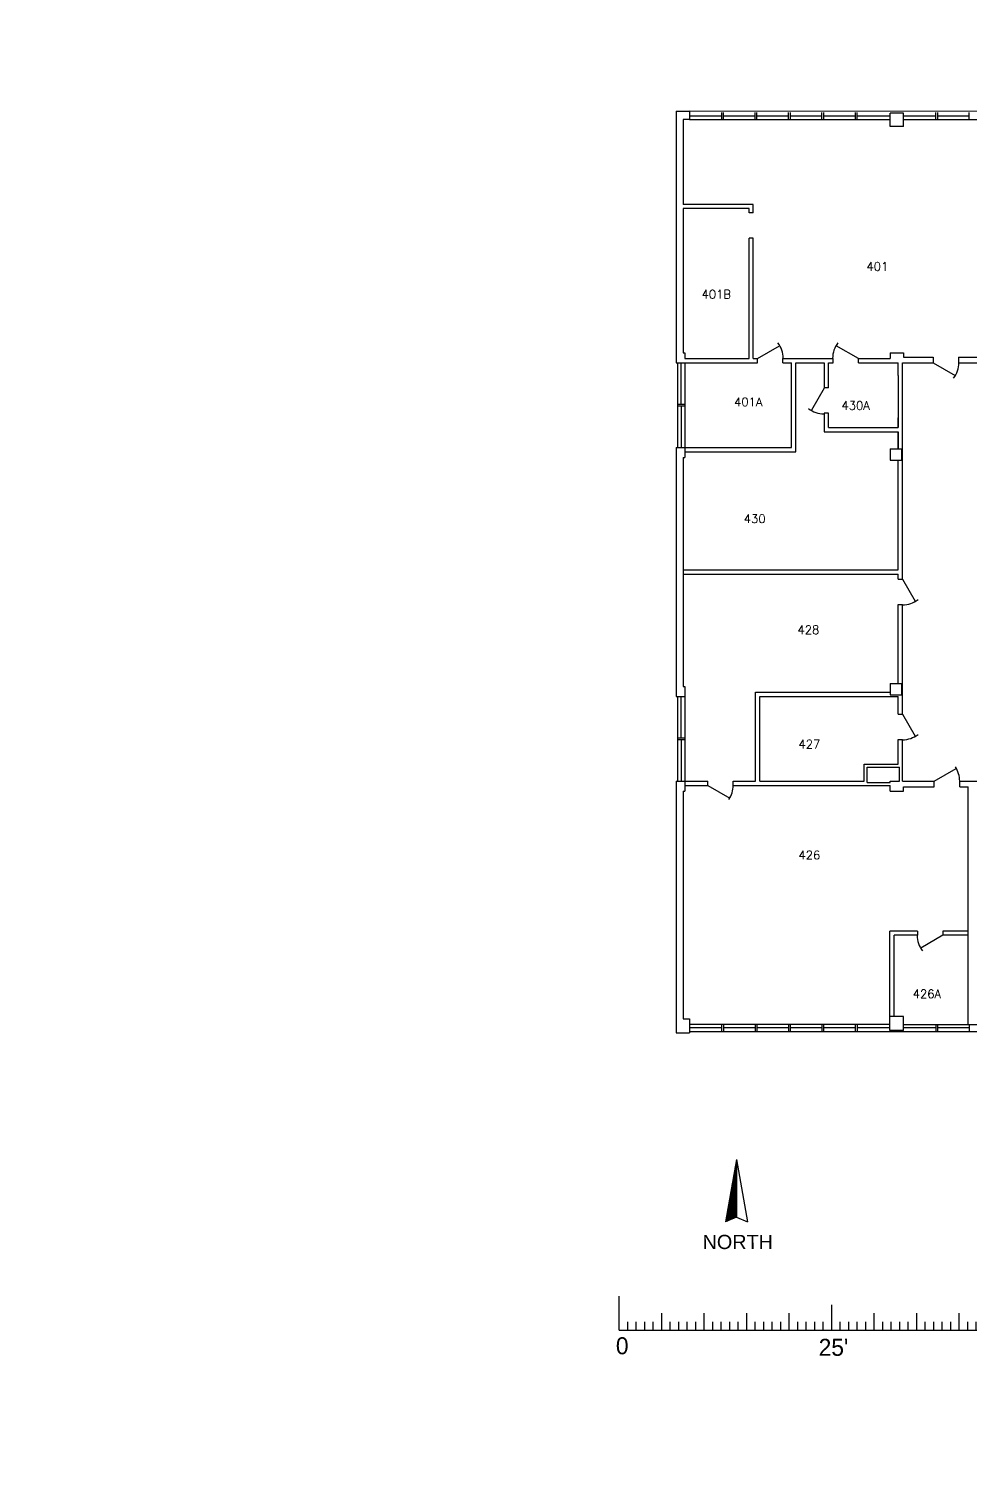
# Model space of a CAD drawing. Header units: inches. Extents: x -34849 to 37501, y -26482 to 39290.
# Drawn here: x -834 to 496, y -185 to 1838 of the extents above; entities that cross this region are included whole.
import ezdxf

# ---------------------------------------------------------------- set-up
doc = ezdxf.new("R2010")
doc.units = ezdxf.units.IN
doc.header["$MEASUREMENT"] = 0
for name, color, linetype in [('035$04DOOR', 150, 'Continuous'), ('035$04LOD', 251, 'Continuous'), ('035$04OFF', 7, 'Continuous'), ('035$04OFFICE', 7, 'Continuous'), ('035$04OUT', 7, 'Continuous'), ('035$04WAL', 7, 'Continuous'), ('151$01OUT', 7, 'Continuous'), ('FLOOR_PLAN-existing', 253, 'Continuous')]:
    doc.layers.add(name, color=color, linetype=linetype)
doc.styles.add('ROMANS', font='romans')

# ---------------------------------------------------------------- blocks, each defined once
blk = doc.blocks.new('scale bar')
for p, q in [((-41591.4, 15421.9), (-41591.4, 15469.9)), ((-41291.4, 15421.9), (-41291.4, 15457.9)), ((-40991.4, 15421.9), (-40991.4, 15469.9)), ((-41591.4, 15421.9), (-41591.4, 15445.9)), ((-41531.4, 15421.9), (-41531.4, 15445.9)), ((-41471.4, 15421.9), (-41471.4, 15445.9)), ((-41411.4, 15421.9), (-41411.4, 15445.9)), ((-41351.4, 15421.9), (-41351.4, 15445.9)), ((-41231.4, 15421.9), (-41231.4, 15445.9)), ((-41171.4, 15421.9), (-41171.4, 15445.9)), ((-41111.4, 15421.9), (-41111.4, 15445.9)), ((-41051.4, 15421.9), (-41051.4, 15445.9)), ((-41591.4, 15421.9), (-40991.4, 15421.9)), ((-41579.4, 15421.9), (-41579.4, 15433.9)), ((-41567.4, 15421.9), (-41567.4, 15433.9)), ((-41555.4, 15421.9), (-41555.4, 15433.9)), ((-41543.4, 15421.9), (-41543.4, 15433.9)), ((-41531.4, 15421.9), (-41531.4, 15421.9)), ((-41519.4, 15421.9), (-41519.4, 15433.9)), ((-41507.4, 15421.9), (-41507.4, 15433.9)), ((-41495.4, 15421.9), (-41495.4, 15433.9)), ((-41483.4, 15421.9), (-41483.4, 15433.9)), ((-41471.4, 15421.9), (-41471.4, 15421.9)), ((-41459.4, 15421.9), (-41459.4, 15433.9)), ((-41447.4, 15421.9), (-41447.4, 15433.9)), ((-41435.4, 15421.9), (-41435.4, 15433.9)), ((-41423.4, 15421.9), (-41423.4, 15433.9)), ((-41411.4, 15421.9), (-41411.4, 15421.9)), ((-41399.4, 15421.9), (-41399.4, 15433.9)), ((-41387.4, 15421.9), (-41387.4, 15433.9)), ((-41375.4, 15421.9), (-41375.4, 15433.9)), ((-41363.4, 15421.9), (-41363.4, 15433.9)), ((-41351.4, 15421.9), (-41351.4, 15421.9)), ((-41339.4, 15421.9), (-41339.4, 15433.9)), ((-41327.4, 15421.9), (-41327.4, 15433.9)), ((-41315.4, 15421.9), (-41315.4, 15433.9)), ((-41303.4, 15421.9), (-41303.4, 15433.9)), ((-41279.4, 15421.9), (-41279.4, 15433.9)), ((-41267.4, 15421.9), (-41267.4, 15433.9)), ((-41255.4, 15421.9), (-41255.4, 15433.9)), ((-41243.4, 15421.9), (-41243.4, 15433.9)), ((-41231.4, 15421.9), (-41231.4, 15421.9)), ((-41219.4, 15421.9), (-41219.4, 15433.9)), ((-41207.4, 15421.9), (-41207.4, 15433.9)), ((-41195.4, 15421.9), (-41195.4, 15433.9)), ((-41183.4, 15421.9), (-41183.4, 15433.9)), ((-41171.4, 15421.9), (-41171.4, 15421.9)), ((-41159.4, 15421.9), (-41159.4, 15433.9)), ((-41147.4, 15421.9), (-41147.4, 15433.9)), ((-41135.4, 15421.9), (-41135.4, 15433.9)), ((-41123.4, 15421.9), (-41123.4, 15433.9)), ((-41111.4, 15421.9), (-41111.4, 15421.9)), ((-41099.4, 15421.9), (-41099.4, 15433.9)), ((-41087.4, 15421.9), (-41087.4, 15433.9)), ((-41075.4, 15421.9), (-41075.4, 15433.9)), ((-41063.4, 15421.9), (-41063.4, 15433.9)), ((-41051.4, 15421.9), (-41051.4, 15421.9)), ((-41039.4, 15421.9), (-41039.4, 15433.9)), ((-41027.4, 15421.9), (-41027.4, 15433.9)), ((-41015.4, 15421.9), (-41015.4, 15433.9)), ((-41003.4, 15421.9), (-41003.4, 15433.9))]:
    blk.add_line(p, q)
for s, p in [('0', (-41596.1, 15388)), ("25'", (-41309.8, 15385.8)), ("50'", (-41008.5, 15388))]:
    blk.add_text(s, height=24).set_placement(p)
blk = doc.blocks.new('NORTH')
at = {"layer": '151$01OUT'}
h = blk.add_hatch(dxfattribs=at)
h.set_pattern_fill('ANSI31', color=256, scale=10, angle=-22, style=0)
h.set_pattern_definition([(23, (-25359.4078, -571.1874), (-0.48841391, 1.15063107), [])])
h.paths.add_polyline_path([(-17714.4, 14470.8), (-17638.8, 14440.3), (-17638.4, 14423.3)])
for p, q in [((-17714.4, 14470.8, 0), (-17626.7, 14452.2, 0)), ((-17714.4, 14470.8, 0), (-17638.4, 14423.3, 0)), ((-17714.4, 14470.8, 0), (-17638.8, 14440.3, 0)), ((-17638.8, 14440.3, 0), (-17626.7, 14452.2, 0)), ((-17638.8, 14440.3, 0), (-17638.4, 14423.3, 0))]:
    blk.add_line(p, q, dxfattribs=at)
at = {"layer": '151$01OUT', "insert": (-17633.6, 14386.6, 0), "char_height": 20, "width": 81.982, "attachment_point": 1, "rotation": 68}
blk.add_mtext('{\\fArial|b0|i0|c0|p34;NORTH}', dxfattribs=at)

msp = doc.modelspace()

# ---------------------------------------------------------------- linework, layer by layer
at = {"layer": '035$04DOOR', "color": 5}
for p, q in [((195.3, 1372.1), (226.4, 1390)), ((337.6, 1372.1), (306.5, 1390)), ((443.2, 1366.1), (474.3, 1348.1)), ((289.3, 1330.2), (271.4, 1299.1)), ((399.9, 1060.5), (417.8, 1029.4)), ((399.9, 870), (417.8, 838.9)), ((444.8, 775.3), (475.9, 793.2)), ((457, 557.7), (425.9, 539.7))]:
    msp.add_line(p, q, dxfattribs=at)
at = {"layer": '035$04DOOR'}
msp.add_line((125.1, 769.3), (156.3, 751.3), dxfattribs=at)
at = {"layer": '035$04DOOR', "color": 5}
for centre, radius, start, end in [((195.3, 1372.1), 36.3, 0.1468, 37.3209), ((337.6, 1372.1), 36.3, 142.6791, 179.8532), ((443.2, 1366.1), 36.3, 322.6791, 359.8532), ((289.3, 1330.2), 36.3, 232.6791, 269.8532), ((399.9, 1060.5), 36.3, 270.1468, 307.3209), ((399.9, 870), 36.3, 270.1468, 307.3209), ((444.8, 775.3), 35.9, 0, 33.9788), ((457, 557.7), 36.3, 180.1468, 217.3209)]:
    msp.add_arc(centre, radius, start, end, dxfattribs=at)
at = {"layer": '035$04DOOR'}
msp.add_arc((125.1, 769.3), 35.9, 326.0212, 0, dxfattribs=at)
at = {"layer": '035$04LOD'}
for p, q in [((401.2, 1718.4), (382.5, 1718.4)), ((382.5, 1699.7), (382.5, 1718.4)), ((401.2, 1699.7), (382.5, 1699.7)), ((401.2, 1699.7), (401.2, 1718.4)), ((382.5, 1244.3), (382.5, 1228.4)), ((382.5, 1244.3), (398.5, 1244.3)), ((398.5, 1244.3), (398.5, 1228.4)), ((382.5, 1228.4), (398.5, 1228.4)), ((382.5, 913), (382.5, 897)), ((382.5, 913), (398.5, 913)), ((398.5, 913), (398.5, 897)), ((382.5, 897), (398.5, 897)), ((90.5, 439.9), (99.2, 439.9)), ((99.2, 439.9), (99.2, 420)), ((382.1, 423.3), (382.1, 442.8)), ((401.6, 442.8), (382.1, 442.8)), ((401.6, 423.3), (401.6, 442.8)), ((80.5, 420), (99.2, 420)), ((401.6, 423.3), (382.1, 423.3))]:
    msp.add_line(p, q, dxfattribs=at)
at = {"layer": '035$04OFF'}
for p, q in [((80.5, 1721.4), (99.2, 1721.4)), ((80.5, 1721.4), (80.5, 1366.1)), ((99.2, 1721.4), (99.2, 1709.4)), ((1895, 1719.4), (99.2, 1721.4)), ((90.5, 1709.4), (90.5, 1589.6)), ((99.2, 1709.4), (90.5, 1709.4)), ((144.8, 1714.2), (99.2, 1714.2)), ((99.2, 1709.4), (382.5, 1709.4)), ((144.8, 1709.4), (144.8, 1719.2)), ((147.3, 1709.4), (147.3, 1719.2)), ((191.9, 1714.2), (147.3, 1714.2)), ((191.9, 1709.4), (191.9, 1719.2)), ((194.4, 1709.4), (194.4, 1719.2)), ((239.1, 1714.2), (194.4, 1714.2)), ((239.1, 1709.4), (239.1, 1719.4)), ((241.6, 1709.4), (241.6, 1719.4)), ((286.2, 1714.2), (241.6, 1714.2)), ((286.2, 1709.4), (286.2, 1719.2)), ((288.7, 1709.4), (288.7, 1719.2)), ((333.4, 1714.2), (288.7, 1714.2)), ((333.4, 1709.4), (333.4, 1719.2)), ((335.9, 1709.4), (335.9, 1719.2)), ((382.5, 1714.2), (335.9, 1714.2)), ((401.2, 1709.4), (684.9, 1709.4)), ((447.2, 1714.2), (401.3, 1714.2)), ((447.2, 1709.4), (447.2, 1719.2)), ((449.7, 1709.4), (449.7, 1719.2)), ((494.3, 1714.2), (449.7, 1714.2)), ((494.3, 1709.4), (494.3, 1719.2)), ((90.5, 1583.7), (90.5, 1380.1)), ((90.5, 1380.1), (92.5, 1380.1)), ((92.5, 1380.1), (92.5, 1372.1)), ((80.5, 1366.1), (92.5, 1366.1)), ((82.5, 1366.1), (82.5, 1246.3)), ((87.5, 1307.5), (87.5, 1366.1)), ((92.5, 1366.1), (92.5, 1246.3)), ((82.5, 1307.5), (92.5, 1307.5)), ((82.5, 1305), (92.5, 1305)), ((87.5, 1305), (87.5, 1246.3)), ((80.5, 1246.3), (80.5, 895)), ((80.5, 1246.3), (92.5, 1246.3)), ((92.5, 1246.3), (92.5, 1232.4)), ((90.5, 1232.4), (92.5, 1232.4)), ((90.5, 1232.4), (90.5, 909)), ((80.5, 895), (92.5, 895)), ((82.5, 895), (82.5, 775.3)), ((87.5, 836.6), (87.5, 895.2)), ((90.5, 909), (92.5, 909)), ((92.5, 909), (92.5, 895)), ((92.5, 895), (92.5, 775.3)), ((87.5, 834.1), (87.5, 775.5)), ((80.5, 775.3), (80.5, 420)), ((80.5, 775.3), (92.5, 775.3)), ((92.5, 775.3), (92.5, 761.3)), ((90.5, 761.3), (90.5, 439.9)), ((90.5, 761.3), (92.5, 761.3)), ((99.2, 432), (382.1, 432)), ((145.1, 427), (99.2, 427)), ((145.1, 422), (145.1, 432)), ((147.6, 422), (147.6, 432)), ((192.3, 427), (147.6, 427)), ((192.3, 422), (192.3, 432)), ((194.8, 422), (194.8, 432)), ((239.4, 427), (194.8, 427)), ((239.4, 422), (239.4, 432)), ((241.9, 422), (241.9, 432)), ((286.6, 427), (241.9, 427)), ((286.6, 422), (286.6, 432)), ((289.1, 422), (289.1, 432)), ((333.7, 427), (289.1, 427)), ((333.7, 422), (333.7, 432)), ((336.2, 422), (336.2, 432)), ((382.1, 427), (336.2, 427)), ((401.6, 431.8), (684.5, 431.8)), ((447.5, 426.8), (401.6, 426.8)), ((447.5, 422), (447.5, 431.8)), ((450, 422), (450, 431.8)), ((494.7, 426.8), (450, 426.8)), ((494.7, 422), (494.7, 431.8)), ((99.2, 422), (987.3, 422))]:
    msp.add_line(p, q, dxfattribs=at)
at = {"layer": '035$04OFF', "color": 1}
msp.add_circle((4615.6, 6404.2, 0), 32885.9, dxfattribs=at)
at = {"layer": '035$04OUT'}
for p, q in [((82.5, 836.6), (92.5, 836.6)), ((82.5, 834.1), (92.5, 834.1))]:
    msp.add_line(p, q, dxfattribs=at)
at = {"layer": '035$04WAL'}
for p, q in [((189.3, 1589.6), (90.5, 1589.6)), ((183.3, 1583.7), (90.5, 1583.7)), ((183.3, 1577.7), (183.3, 1583.7)), ((189.3, 1577.7), (189.3, 1589.6)), ((189.3, 1577.7), (183.3, 1577.7)), ((183.3, 1372.1), (183.3, 1541.7)), ((189.3, 1372.1), (189.3, 1541.7)), ((382.5, 1380.1), (401.2, 1380.1)), ((382.5, 1380.1), (382.5, 1372.1)), ((401.2, 1380.1), (401.2, 1374.1)), ((92.5, 1372.1), (183.3, 1372.1)), ((92.5, 1366.1), (195.3, 1366.1)), ((189.3, 1372.1), (195.3, 1372.1)), ((195.3, 1366.1), (195.3, 1372.1)), ((231.2, 1372.1), (302, 1372.1)), ((231.2, 1366.1), (231.2, 1372.1)), ((231.2, 1366.1), (243.2, 1366.1)), ((243.2, 1246.3), (243.2, 1366.1)), ((249.2, 1240.3), (249.2, 1366.1)), ((249.2, 1366.1), (289.3, 1366.1)), ((289.3, 1366.1), (289.3, 1330.5)), ((295.3, 1330.5), (295.3, 1366.1)), ((295.3, 1366.1), (302, 1366.1)), ((302, 1366.1), (302, 1372.1)), ((337.9, 1372.1), (382.5, 1372.1)), ((337.9, 1366.1), (337.9, 1372.1)), ((337.9, 1366.1), (382.5, 1366.1)), ((382.5, 1366.1), (393.9, 1366.1)), ((393.9, 1348.1), (393.9, 1366.1)), ((399.9, 1060.5), (399.9, 1366.1)), ((399.9, 1366.1), (443.2, 1366.1)), ((401.2, 1374.1), (443.2, 1374.1)), ((443.2, 1374.1), (443.2, 1366.1)), ((479.1, 1374.1), (587.5, 1374.1)), ((479.1, 1374.1), (479.1, 1366.1)), ((479.1, 1366.1), (741.6, 1366.1)), ((393.9, 1348.1), (393.9, 1274.4)), ((295.3, 1330.5), (289.3, 1330.5)), ((289.3, 1294.6), (289.3, 1268.4)), ((295.3, 1294.6), (289.3, 1294.6)), ((295.3, 1274.4), (295.3, 1294.6)), ((295.3, 1274.4), (393.9, 1274.4)), ((393.9, 1274.4), (393.9, 1288.2)), ((289.3, 1268.4), (393.9, 1268.4)), ((393.9, 1264.3), (393.9, 1268.4)), ((393.9, 1268.4), (393.9, 1244.3)), ((393.9, 1244.3), (393.9, 1264.3)), ((92.5, 1246.3), (243.2, 1246.3)), ((92.5, 1240.3), (249.2, 1240.3)), ((393.9, 1223.4), (393.9, 1228.4)), ((393.9, 1073.7), (393.9, 1228.4)), ((90.5, 1073.7), (393.9, 1073.7)), ((90.5, 1067.7), (393.9, 1067.7)), ((393.9, 1060.5), (393.9, 1067.7)), ((393.9, 1060.5), (399.9, 1060.5)), ((393.9, 1024.6), (399.9, 1024.6)), ((393.9, 913), (393.9, 1024.6)), ((399.9, 915.3), (399.9, 1024.6)), ((399.9, 870), (399.9, 918)), ((192.3, 775.3), (192.3, 901)), ((192.3, 901), (382.5, 901)), ((198.3, 775.3), (198.3, 895)), ((198.3, 895), (393.9, 895)), ((393.9, 870), (393.9, 895)), ((393.9, 870), (399.9, 870)), ((393.9, 834), (399.9, 834)), ((393.9, 799.2), (393.9, 834)), ((399.9, 775.3), (399.9, 834)), ((346, 799.2), (393.9, 799.2)), ((346, 775.3), (346, 799.2)), ((350, 795.2), (395.9, 795.2)), ((350, 773.3), (350, 795.2)), ((395.9, 775.3), (395.9, 795.2)), ((92.5, 775.3), (125.1, 775.3)), ((92.5, 769.3), (125.1, 769.3)), ((125.1, 769.3), (125.1, 775.3)), ((161.1, 775.3), (192.3, 775.3)), ((161.1, 769.3), (161.1, 775.3)), ((161.1, 769.3), (255.2, 769.3)), ((198.3, 775.3), (346, 775.3)), ((198.3, 775.3), (215.9, 775.3)), ((240.2, 769.3), (382.5, 769.3)), ((350, 773.3), (382.5, 773.3)), ((382.5, 775.3), (395.9, 775.3)), ((382.5, 773.3), (382.5, 775.3)), ((382.5, 761.3), (382.5, 769.3)), ((399.9, 775.3), (444.8, 775.3)), ((444.8, 767.3), (444.8, 775.3)), ((480.7, 775.3), (759.1, 775.3)), ((480.7, 767.3), (480.7, 775.3)), ((382.5, 761.3), (401.2, 761.3)), ((401.2, 761.3), (401.2, 767.3)), ((401.2, 767.3), (444.8, 767.3)), ((480.7, 767.3), (492.7, 767.3)), ((492.7, 547.4), (492.7, 767.3)), ((421.1, 563.7), (382.2, 563.7)), ((382.2, 442.8), (382.2, 563.7)), ((421.1, 557.7), (388.2, 557.7)), ((388.2, 442.8), (388.2, 557.7)), ((421.1, 563.7), (421.1, 557.7)), ((492.7, 563.7), (457, 563.7)), ((457, 563.7), (457, 557.7)), ((492.7, 557.7), (457, 557.7)), ((492.7, 431.8), (492.7, 557.7))]:
    msp.add_line(p, q, dxfattribs=at)
at = {"layer": 'FLOOR_PLAN-existing'}
msp.add_line((189.3, 1541.7), (183.3, 1541.7), dxfattribs=at)

# ---------------------------------------------------------------- block references
at = {"rotation": 292.0176183211665}
msp.add_blockref('NORTH', (-6609, -21606.3), dxfattribs=at)
msp.add_blockref('scale bar', (41591.4, -15421.9))

# ---------------------------------------------------------------- texts
at = {"layer": '035$04OFFICE', "style": 'ROMANS'}
for s, p in [('401', (349.1, 1496)), ('401B', (116.3, 1456.8)), ('401A', (162.2, 1304.7)), ('430A', (313.8, 1299.6)), ('430', (175.8, 1139.8)), ('428', (251.8, 983)), ('427', (253.1, 821.5)), ('426', (253.1, 665)), ('426A', (414.3, 468.9))]:
    msp.add_text(s, height=11.98, dxfattribs=at).set_placement(p)

doc.saveas('drawing.dxf')
